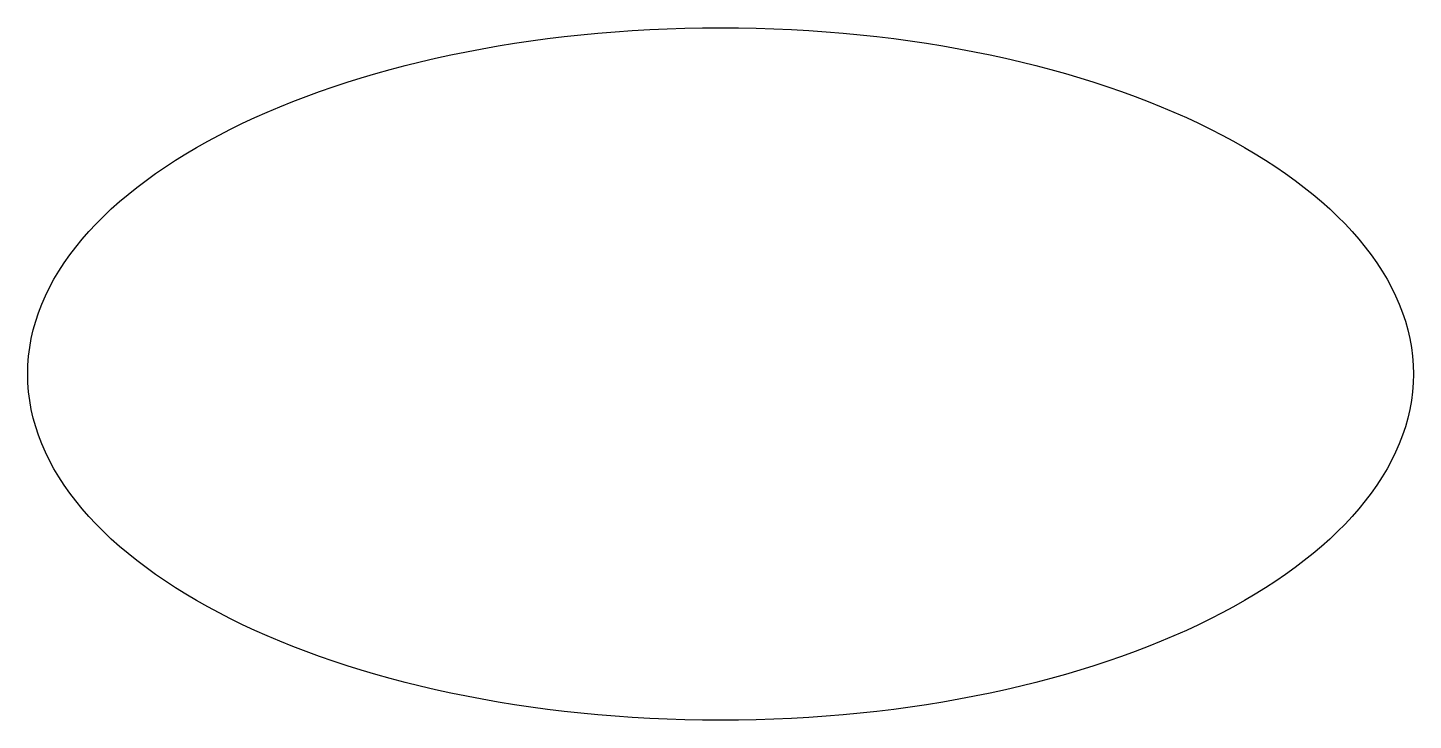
# Model space of a CAD drawing. Extents: x -1 to 0.33, y -0.33 to 0.33.
import ezdxf

# ---------------------------------------------------------------- set-up
doc = ezdxf.new("R2010")
doc.units = 0
doc.header["$MEASUREMENT"] = 0
doc.layers.get('0').update_dxf_attribs({"linetype": 'CONTINUOUS'})

msp = doc.modelspace()

# ---------------------------------------------------------------- linework, layer by layer
at = {"color": 0}
msp.add_ellipse((-0.3333, 0), major_axis=(0.6667, 0), ratio=0.5, dxfattribs=at)

doc.saveas('drawing.dxf')
